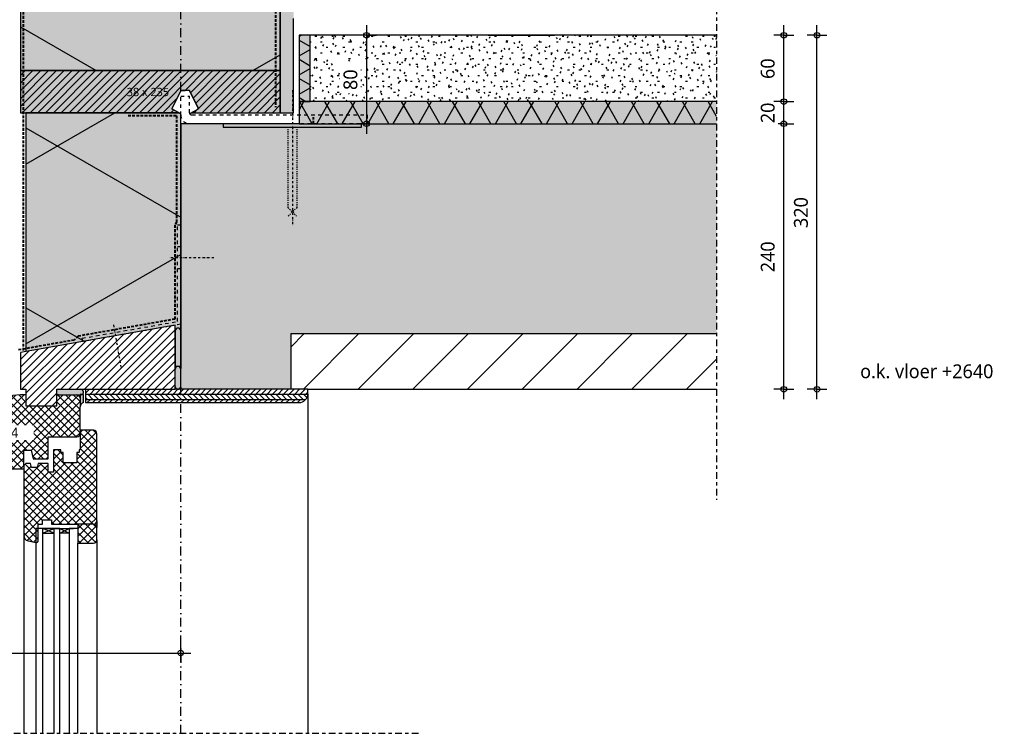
# Model space of a CAD drawing. Header units: millimetres. Extents: x -435 to 27166, y -19117 to 26500.
# Drawn here: x 7851 to 8731, y 10073 to 10719 of the extents above; entities that cross this region are included whole.
import ezdxf

# ---------------------------------------------------------------- set-up
doc = ezdxf.new("R2010")
doc.units = ezdxf.units.MM
for name, pattern in [('Dash', [6.35, 3.175, -3.175]), ('MV_center', [15, 6, -3, 3, -3]), ('MV_hidden', [3.75, 2.5, -1.25]), ('MV_stramien', [16, 8, -4, 0, -4]), ('Streep 1_1', [2, 1, -1]), ('Streep-stip _ detail', [4, 2, -1, 0, -1])]:
    doc.linetypes.add(name, pattern=pattern)
for name, color, linetype, lineweight in [('A-ANNO-DIMS', 211, 'Continuous', 13), ('A-ANNO-DIMS-5', 211, 'Continuous', 13), ('A-ANNO-NOTE', 131, 'Continuous', 18), ('A-DETL', 90, 'Continuous', 13), ('A-DETL-GENF', 92, 'Continuous', 18), ('A-DETL-MEDM', 33, 'Continuous', 18), ('G-ANNO-TEXT', 231, 'Continuous', 13)]:
    doc.layers.add(name, color=color, linetype=linetype, lineweight=lineweight)
doc.styles.add('Segoe UI', font='segoeui.ttf', dxfattribs={"height": 7.5})
doc.styles.add('Segoe UI_2', font='segoeui.ttf', dxfattribs={"height": 9})
doc.styles.add('Segoe UI_3', font='segoeui.ttf', dxfattribs={"height": 12.5})
doc.dimstyles.new('2_5_mm_4', dxfattribs={"dimscale": 304.8, "dimtxt": 13.092049, "dimasz": 0.016404, "dimexe": 0.029528, "dimexo": 0.0625, "dimgap": 0.014764, "dimtad": 1, "dimdec": 0, "dimzin": 0, "dimdsep": 46, "dimtxsty": 'Segoe UI_3', "dimblk1": 'DOTBLANK', "dimblk2": 'DOTBLANK', "dimsah": 1, "dimcen": 0.09, "dimdle": 0.029528, "dimazin": 0, "dimtfac": 1, "dimtdec": 4, "dimtix": 1, "dimtmove": 0, "dimatfit": 3, "dimfxl": 0.029528, "dimfxlon": 1, "dimtvp": 1, "dimtfill": 1, "dimtolj": 1, "dimtzin": 0, "dimarcsym": 2})
pattern_1 = [(0, (0, 0), (0, 5), [50, 0]), (45, (0, 0), (5.0006592, 0), [7.071, -7.071]), (315, (0, 0), (5.0006592, 0), [7.071, -7.071])]
pattern_2 = [(45, (0, 0), (-3.535534, 3.535534), []), (135, (0, 0), (-3.535534, -3.535534), [])]

# ---------------------------------------------------------------- blocks, each defined once
blk = doc.blocks.new('42 isolatie - Type 1-3763633-Details Appartement')
at = {"layer": 'A-DETL-GENF'}
blk.add_hatch(color=256, dxfattribs=at).paths.add_polyline_path([(0.28, -235.8), (819.28, -235.8), (819.28, -0.8), (0.28, -0.8), (0.28, -59.58)])
at = {"layer": 'A-DETL-GENF', "lineweight": 13}
h = blk.add_hatch(dxfattribs=at)
h.set_pattern_fill('FP_111', color=256, style=0, pattern_type=2)
h.set_pattern_definition([(300, (-1986.72, -235.79), (-203.516, -117.5), []), (240, (-1986.72, -235.79), (-203.516, 117.5), [])])
h.paths.add_polyline_path([(0.28, -235.8), (819.28, -235.8), (819.28, -0.8), (0.28, -0.8), (0.28, -59.58)])
at = {"layer": 'A-DETL-GENF'}
for p, q in [((819.28, -0.8), (0.28, -0.8)), ((0.28, -0.8), (0.28, -235.8)), ((819.28, -0.8), (0.28, -0.8)), ((0.28, -235.8), (819.28, -235.8)), ((0.28, -235.8), (130.42, -235.8))]:
    blk.add_line(p, q, dxfattribs=at)
blk = doc.blocks.new('42 isolatie - Type 1-3765700-Details Appartement')
at = {"layer": 'A-DETL-GENF'}
blk.add_hatch(color=256, dxfattribs=at).paths.add_polyline_path([(0.28, -138.3), (0.28, -140.8), (228.53, -140.8), (229.51, -139.08), (229.51, -0.8), (13.6, -0.8), (37.4, -135.8), (0.28, -135.8), (0.28, -138.3)])
at = {"layer": 'A-DETL-GENF', "lineweight": 13}
h = blk.add_hatch(dxfattribs=at)
h.set_pattern_fill('FP_80', color=256, style=0, pattern_type=2)
h.set_pattern_definition([(300, (-857.8, -704), (-121.936, -70.4), []), (240, (-857.8, -704), (-121.936, 70.4), [])])
h.paths.add_polyline_path([(0.28, -138.3), (0.28, -140.8), (228.53, -140.8), (229.51, -139.08), (229.51, -0.8), (13.6, -0.8), (37.4, -135.8), (0.28, -135.8), (0.28, -138.3)])
at = {"layer": 'A-DETL-GENF'}
for p, q in [((229.51, -0.8), (13.6, -0.8)), ((229.51, -0.8), (13.6, -0.8)), ((229.51, -139.08), (229.51, -0.8)), ((0.28, -135.8), (0.28, -140.8)), ((0.28, -135.8), (0.28, -140.8)), ((0.28, -140.8), (219.51, -140.8)), ((219.51, -140.8), (228.53, -140.8)), ((219.51, -140.8), (228.53, -140.8))]:
    blk.add_line(p, q, dxfattribs=at)
blk = doc.blocks.new('00 hout_rechthoekig_sls - SLS 38x235-V93-Details Appartement')
at = {"layer": 'A-DETL-GENF', "lineweight": 13}
blk.add_hatch(color=256, dxfattribs=at).paths.add_polyline_path([(235, 38), (91.72, 38), (98, 34.39), (90, 17.99), (82, 17.99), (74, 34.39), (80.28, 38), (0, 38), (0, 0), (235, 0)])
at = {"layer": 'A-DETL-MEDM', "lineweight": 13}
h = blk.add_hatch(dxfattribs=at)
h.set_pattern_fill('FP_113', color=256, style=0, pattern_type=2)
h.set_pattern_definition([(225, (8086.559, 10672.338), (3.5355339, -3.5355339), [])])
h.paths.add_polyline_path([(235, 38), (91.72, 38), (98, 34.39), (90, 17.99), (82, 17.99), (74, 34.39), (80.28, 38), (0, 38), (0, 0), (235, 0)])
at = {"layer": 'A-DETL-MEDM'}
for p, q in [((80.28, 38), (0, 38)), ((0, 38), (0, 0)), ((80.28, 38), (0, 38)), ((235, 38), (91.72, 38)), ((235, 38), (91.72, 38)), ((235, 0), (235, 38)), ((235, 0), (235, 38)), ((235, 0), (235, 38)), ((0, 0), (235, 0))]:
    blk.add_line(p, q, dxfattribs=at)
blk = doc.blocks.new('42 isolatie - Type 1-3766377-Details Appartement')
at = {"layer": 'A-DETL-GENF'}
blk.add_hatch(color=256, dxfattribs=at).paths.add_polyline_path([(45.79, -0.8), (45.79, -20.8), (423.39, -20.8), (423.39, -0.8), (379.4, -0.8)])
at = {"layer": 'A-DETL-GENF', "lineweight": 13}
h = blk.add_hatch(dxfattribs=at)
h.set_pattern_fill('FP_79', color=256, style=0, pattern_type=2)
h.set_pattern_definition([(300, (-2355.522, -120.812), (-17.32051, -10), []), (240, (-2355.522, -120.812), (-17.32051, 10), [])])
h.paths.add_polyline_path([(45.79, -0.8), (45.79, -20.8), (423.39, -20.8), (423.39, -0.8), (379.4, -0.8)])
at = {"layer": 'A-DETL-GENF'}
for p, q in [((423.39, -0.8), (45.79, -0.8)), ((423.39, -0.8), (45.79, -0.8)), ((423.39, -20.8), (423.39, -0.8)), ((423.39, -20.8), (423.39, -0.8)), ((45.79, -20.8), (413.39, -20.8)), ((45.79, -20.8), (413.39, -20.8)), ((413.39, -20.8), (423.39, -20.8))]:
    blk.add_line(p, q, dxfattribs=at)
blk = doc.blocks.new('42 isolatie - Type 1-V94-Details Appartement')
at = {"layer": 'A-DETL-GENF'}
blk.add_hatch(color=256, dxfattribs=at).paths.add_polyline_path([(0.28, -10.8), (60.28, -10.8), (60.28, -0.8), (0.28, -0.8)])
at = {"layer": 'A-DETL-GENF', "lineweight": 13}
h = blk.add_hatch(dxfattribs=at)
h.set_pattern_fill('FP_89', color=256, style=0, pattern_type=2)
h.set_pattern_definition([(300, (-2375.531, -120.812), (-12.99038, -7.5), []), (240, (-2375.531, -120.812), (-12.99038, 7.5), [])])
h.paths.add_polyline_path([(0.28, -10.8), (60.28, -10.8), (60.28, -0.8), (0.28, -0.8)])
at = {"layer": 'A-DETL-GENF'}
for p, q in [((60.28, -0.8), (0.28, -0.8)), ((0.28, -0.8), (0.28, -10.8)), ((60.28, -0.8), (0.28, -0.8)), ((0.28, -0.8), (0.28, -10.8)), ((60.28, -10.8), (60.28, -0.8)), ((60.28, -10.8), (60.28, -0.8)), ((0.28, -10.8), (60.28, -10.8)), ((0.28, -10.8), (60.28, -10.8))]:
    blk.add_line(p, q, dxfattribs=at)
blk = doc.blocks.new('20 HSB_vloeranker - 25x170 6x60-3186712-Details Appartement')
at = {"layer": 'A-DETL-GENF'}
for p, q in [((-16, 33.01), (-24, 16.61)), ((-16, 33.01), (-24, 16.61)), ((-8, 33.01), (-16, 33.01)), ((-16, 33.01), (-12, 33.01)), ((-8, 33.01), (-12, 33.01)), ((0, 16.61), (-8, 33.01)), ((-8, 33.01), (0, 16.61)), ((-24, 16.61), (-16, 12.01)), ((-16, 12.01), (-24, 16.61)), ((-8, 12.01), (0, 16.61)), ((-7.77, 12.14), (0, 16.61)), ((22.5, 3), (22.5, 0)), ((22.5, 0), (147.5, 0)), ((147.5, 0), (147.5, 3))]:
    blk.add_line(p, q, dxfattribs=at)
at = {"layer": 'A-DETL-GENF', "linetype": 'Dash'}
for p, q in [((-16, 11), (-16, 28)), ((-16, 28), (-7.96, 28)), ((-7.96, 13), (-7.96, 28)), ((-5.96, 11), (152.5, 11)), ((152.5, 11), (152.5, 3)), ((152.5, 3), (-8, 3))]:
    blk.add_line(p, q, dxfattribs=at)
at = {"layer": 'A-DETL-GENF', "linetype": 'Streep-stip _ detail', "lineweight": 13}
blk.add_line((85, 33.21), (85, -88.79), dxfattribs=at)
at = {"layer": 'A-DETL-GENF', "linetype": 'Streep 1_1', "lineweight": 13}
for p, q in [((81, -1.79), (81, -72.79)), ((89, -1.79), (89, -72.79)), ((89, -72.79), (81, -80.79)), ((81, -72.79), (89, -80.79))]:
    blk.add_line(p, q, dxfattribs=at)
at = {"layer": 'A-DETL-GENF', "linetype": 'Dash'}
for centre, radius in [((-8, 11), 8), ((-5.96, 13), 2)]:
    blk.add_arc(centre, radius, 180, 270, dxfattribs=at)
blk = doc.blocks.new('31 driedubbel_glas - HR___-V90-Details Appartement')
at = {"layer": 'A-DETL-GENF', "lineweight": 13}
for p, q in [((265, 0), (79.76, 0)), ((265, -21.5), (265, 0)), ((265, -6), (79.76, -6)), ((261, -6), (261, -16.5)), ((261, -16.5), (265, -6)), ((261, -6), (265, -16.5)), ((79.76, -16.5), (265, -16.5)), ((79.76, -21.5), (265, -21.5)), ((265, -21.5), (261, -30)), ((261, -21.5), (265, -30)), ((261, -30), (261, -21.5)), ((265, -21.5), (265, -30)), ((265, -30), (79.76, -30)), ((265, -30), (261, -30)), ((265, -37.93), (265, -30)), ((79.76, -38), (251.92, -38))]:
    blk.add_line(p, q, dxfattribs=at)
blk = doc.blocks.new('30_L-anker schuin - 90x90-4466865-Details Appartement')
at = {"layer": 'A-DETL-GENF', "linetype": 'Streep-stip _ detail', "lineweight": 13}
for p, q in [((60.82, 0.57), (53.88, 39.96)), ((-30, -60), (10, -60))]:
    blk.add_line(p, q, dxfattribs=at)
at = {"layer": 'A-DETL-GENF', "linetype": 'Dash'}
for p, q in [((0, 0), (88.63, 15.63)), ((89.15, 12.67), (3, -2.52)), ((88.63, 15.63), (89.15, 12.67)), ((0, -90), (0, 0)), ((3, -2.52), (3, -90)), ((3, -90), (0, -90))]:
    blk.add_line(p, q, dxfattribs=at)
at = {"layer": 'A-DETL-GENF'}
for p, q in [((0, -50), (3, -50)), ((0, -70), (3, -70))]:
    blk.add_line(p, q, dxfattribs=at)
blk = doc.blocks.new('NLRS_00_DI_maskeer - Type 1-4234977-Details Appartement')
at = {"layer": 'A-DETL-GENF', "linetype": 'MV_center'}
blk.add_line((-100, 0), (435, 0), dxfattribs=at)
blk = doc.blocks.new('NLRS_00_DI_maskeer - Type 1-4234979-Details Appartement')
at = {"layer": 'A-DETL-GENF', "linetype": 'MV_center'}
blk.add_line((-100, 0), (825, 0), dxfattribs=at)
blk = doc.blocks.new('DIMBLOCK407-Details Appartement')
at = {"layer": 'A-ANNO-DIMS-5'}
for p, q in [((8541.94, 10624.34), (8532.94, 10624.34)), ((8541.94, 10375.34), (8541.94, 10624.34)), ((8541.94, 10624.34), (8550.94, 10624.34)), ((8541.94, 10384.34), (8532.94, 10384.34)), ((8541.94, 10384.34), (8550.94, 10384.34))]:
    blk.add_line(p, q, dxfattribs=at)
for centre in [(8541.94, 10624.34), (8541.94, 10384.34)]:
    blk.add_circle(centre, 2.5, dxfattribs=at)
at = {"layer": 'A-ANNO-DIMS-5', "color": 0, "insert": (8521.13, 10490.06), "char_height": 12.5, "width": 34.2774, "attachment_point": 1, "rotation": 90, "line_spacing_factor": 1.142579, "style": 'Segoe UI_3', "bg_fill": 3, "box_fill_scale": 1.25, "bg_fill_color": 9, "bg_fill_true_color": 13158600, "bg_fill_transparency": 0}
blk.add_mtext('240', dxfattribs=at)
blk = doc.blocks.new('_DotBlank')
at = {"color": 0, "linetype": 'ByBlock', "lineweight": -2}
blk.add_line((-0.5, 0), (-1, 0), dxfattribs=at)
blk.add_circle((0, 0), 0.5, dxfattribs=at)
blk = doc.blocks.new('DIMBLOCK408-Details Appartement')
at = {"layer": 'A-ANNO-DIMS-5'}
for p, q in [((8541.94, 10644.34), (8532.94, 10644.34)), ((8541.94, 10624.34), (8541.94, 10644.34)), ((8541.94, 10644.34), (8550.94, 10644.34)), ((8541.94, 10624.34), (8532.94, 10624.34)), ((8541.94, 10624.34), (8550.94, 10624.34))]:
    blk.add_line(p, q, dxfattribs=at)
for centre in [(8541.94, 10644.34), (8541.94, 10624.34)]:
    blk.add_circle(centre, 2.5, dxfattribs=at)
at = {"layer": 'A-ANNO-DIMS-5', "color": 0, "insert": (8521.13, 10624.82), "char_height": 12.5, "width": 22.8516, "attachment_point": 1, "rotation": 90, "line_spacing_factor": 1.142579, "style": 'Segoe UI_3', "bg_fill": 3, "box_fill_scale": 1.25, "bg_fill_color": 9, "bg_fill_true_color": 13158600, "bg_fill_transparency": 0}
blk.add_mtext('20', dxfattribs=at)
blk = doc.blocks.new('DIMBLOCK409-Details Appartement')
at = {"layer": 'A-ANNO-DIMS-5'}
for p, q in [((8541.94, 10644.34), (8541.94, 10713.34)), ((8541.94, 10704.34), (8532.94, 10704.34)), ((8541.94, 10704.34), (8550.94, 10704.34)), ((8541.94, 10644.34), (8532.94, 10644.34)), ((8541.94, 10644.34), (8550.94, 10644.34))]:
    blk.add_line(p, q, dxfattribs=at)
for centre in [(8541.94, 10704.34), (8541.94, 10644.34)]:
    blk.add_circle(centre, 2.5, dxfattribs=at)
at = {"layer": 'A-ANNO-DIMS-5', "color": 0, "insert": (8521.13, 10664.82), "char_height": 12.5, "width": 22.8516, "attachment_point": 1, "rotation": 90, "line_spacing_factor": 1.142579, "style": 'Segoe UI_3', "bg_fill": 3, "box_fill_scale": 1.25, "bg_fill_color": 9, "bg_fill_true_color": 13158600, "bg_fill_transparency": 0}
blk.add_mtext('60', dxfattribs=at)
blk = doc.blocks.new('DIMBLOCK410-Details Appartement')
at = {"layer": 'A-ANNO-DIMS-5'}
for p, q in [((8571.94, 10375.34), (8571.94, 10713.34)), ((8571.94, 10704.34), (8562.94, 10704.34)), ((8571.94, 10704.34), (8580.94, 10704.34)), ((8571.94, 10384.34), (8562.94, 10384.34)), ((8571.94, 10384.34), (8580.94, 10384.34))]:
    blk.add_line(p, q, dxfattribs=at)
for centre in [(8571.94, 10704.34), (8571.94, 10384.34)]:
    blk.add_circle(centre, 2.5, dxfattribs=at)
at = {"layer": 'A-ANNO-DIMS-5', "color": 0, "insert": (8551.13, 10530.06), "char_height": 12.5, "width": 34.2774, "attachment_point": 1, "rotation": 90, "line_spacing_factor": 1.142579, "style": 'Segoe UI_3', "bg_fill": 3, "box_fill_scale": 1.25, "bg_fill_color": 9, "bg_fill_true_color": 13158600, "bg_fill_transparency": 0}
blk.add_mtext('320', dxfattribs=at)
blk = doc.blocks.new('DIMBLOCK416-Details Appartement')
at = {"layer": 'A-ANNO-DIMS-5'}
for p, q in [((8164.58, 10713.34), (8164.58, 10615.34)), ((8164.58, 10704.34), (8155.58, 10704.34)), ((8164.58, 10704.34), (8173.58, 10704.34)), ((8164.58, 10624.34), (8155.58, 10624.34)), ((8164.58, 10624.34), (8173.58, 10624.34))]:
    blk.add_line(p, q, dxfattribs=at)
for centre in [(8164.58, 10704.34), (8164.58, 10624.34)]:
    blk.add_circle(centre, 2.5, dxfattribs=at)
at = {"layer": 'A-ANNO-DIMS-5', "color": 0, "insert": (8143.77, 10654.82), "char_height": 12.5, "width": 22.8516, "attachment_point": 1, "rotation": 90, "line_spacing_factor": 1.142579, "style": 'Segoe UI_3', "bg_fill": 3, "box_fill_scale": 1.25, "bg_fill_color": 9, "bg_fill_true_color": 13158600, "bg_fill_transparency": 0}
blk.add_mtext('80', dxfattribs=at)
blk = doc.blocks.new('DIMBLOCK417-Details Appartement')
at = {"layer": 'A-ANNO-DIMS-5'}
for p, q in [((7386.56, 10145.95), (7386.56, 10154.95)), ((7996.56, 10145.95), (7996.56, 10154.95)), ((7377.56, 10145.95), (8005.56, 10145.95)), ((7386.56, 10145.95), (7386.56, 10136.95)), ((7996.56, 10145.95), (7996.56, 10136.95))]:
    blk.add_line(p, q, dxfattribs=at)
for centre in [(7386.56, 10145.95), (7996.56, 10145.95)]:
    blk.add_circle(centre, 2.5, dxfattribs=at)
at = {"layer": 'A-ANNO-DIMS-5', "color": 0, "insert": (7677.28, 10166.76), "char_height": 12.5, "width": 34.2774, "attachment_point": 1, "line_spacing_factor": 1.142579, "style": 'Segoe UI_3', "bg_fill": 3, "box_fill_scale": 1.25, "bg_fill_color": 9, "bg_fill_true_color": 13158600, "bg_fill_transparency": 0}
blk.add_mtext('610', dxfattribs=at)

msp = doc.modelspace()

# ---------------------------------------------------------------- hatches: boundary and pattern name
at = {"layer": 'A-DETL-GENF', "lineweight": 13}
h = msp.add_hatch(dxfattribs=at)
h.set_pattern_fill('FP_11', color=254, style=0, pattern_type=2)
h.set_pattern_definition(pattern_1)
h.paths.add_polyline_path([(8098.56, 10634.34), (8098.56, 11529.34), (8086.56, 11529.34), (8086.56, 10634.34)])
h = msp.add_hatch(dxfattribs=at)
h.set_pattern_fill('FP_17', color=254, style=0, pattern_type=2)
h.set_pattern_definition([(0, (0, 0), (20.32, 5.08), [1.676, -13.564, 1.676, -13.564, -81.28]), (0, (0, 0), (20.32, 5.08), [-30.48, 1.676, -28.804, 1.676, -13.564, -35.56]), (0, (0, 0), (20.32, 5.08), [-76.2, 1.676, -8.484, 1.676, -23.724]), (120, (7.62, 2.54), (-14.559409, 15.0576362), [1.676, -13.564, 1.676, -13.564, -81.28]), (120, (7.62, 2.54), (-14.559409, 15.0576362), [-30.48, 1.676, -28.804, 1.676, -13.564, -35.56]), (120, (7.62, 2.54), (-14.559409, 15.0576362), [-76.2, 1.676, -8.484, 1.676, -23.724]), (240, (10.16, 12.7), (-5.760591, -20.1376362), [1.676, -13.564, 1.676, -13.564, -81.28]), (240, (10.16, 12.7), (-5.760591, -20.1376362), [-30.48, 1.676, -28.804, 1.676, -13.564, -35.56]), (240, (10.16, 12.7), (-5.760591, -20.1376362), [-76.2, 1.676, -8.484, 1.676, -23.724])])
h.paths.add_polyline_path([(8147.54, 10644.34), (8481.16, 10644.34), (8481.16, 10704.34), (8113.56, 10704.34), (8113.56, 10644.34)])
at = {"layer": 'A-DETL-GENF'}
for color, points in [(9, [(7996.56, 10384.34), (8096.06, 10384.34), (8096.06, 10434.34), (8481.16, 10434.34), (8481.16, 10624.34), (7996.56, 10624.34), (7996.56, 10385.83)]), (7, [(7994.06, 10384.34), (7994.63, 10384.41), (7995.17, 10384.6), (7995.65, 10384.92), (7996.05, 10385.33), (7996.35, 10385.83), (7996.52, 10386.38), (7996.56, 10386.95), (7996.52, 10403.07), (7996.35, 10403.62), (7996.05, 10404.11), (7995.65, 10404.53), (7995.17, 10404.84), (7994.63, 10405.04), (7994.06, 10405.1), (7993.49, 10405.04), (7992.95, 10404.84), (7992.46, 10404.53), (7992.06, 10404.11), (7991.77, 10403.62), (7991.6, 10403.07), (7991.56, 10402.49), (7991.6, 10386.38), (7991.77, 10385.83), (7992.06, 10385.33), (7992.46, 10384.92), (7992.95, 10384.6), (7993.49, 10384.41)]), (7, [(7886.06, 10379.34), (7905.56, 10379.34), (7905.56, 10379.47), (7906.81, 10379.47), (7907.31, 10379.67), (7907.83, 10380.07), (7908.22, 10380.59), (7908.47, 10381.19), (7908.56, 10381.84), (7908.47, 10382.49), (7908.22, 10383.09), (7907.83, 10383.61), (7907.31, 10384), (7906.71, 10384.25), (7905.66, 10384.34), (7886.06, 10384.34), (7885.41, 10384.25), (7884.81, 10384), (7884.61, 10383.79), (7884.61, 10379.83), (7884.81, 10379.67), (7885.41, 10379.42)]), (1, [(7905.56, 10368.47), (7905.66, 10369.34), (7905.94, 10370.17), (7906.4, 10370.91), (7907.01, 10371.55), (7907.74, 10372.03), (7908.56, 10372.34), (7908.56, 10379.47), (7905.56, 10379.47)])]:
    msp.add_hatch(color=color, dxfattribs=at).paths.add_polyline_path(points)
at = {"layer": 'A-DETL-GENF', "lineweight": 13}
h = msp.add_hatch(dxfattribs=at)
h.set_pattern_fill('FP_33', color=250, style=0, pattern_type=2)
h.set_pattern_definition([(45, (0, 0), (-3.535534, 3.535534), [])])
h.paths.add_polyline_path([(7856.56, 10369.34), (7884.61, 10369.34), (7884.61, 10384.34), (7991.56, 10384.34), (7991.56, 10442.23), (7851.52, 10417.53), (7851.52, 10384.34), (7856.56, 10384.34)])
h = msp.add_hatch(dxfattribs=at)
h.set_pattern_fill('FP_78', color=250, style=0, pattern_type=2)
h.set_pattern_definition([(45, (0, 0), (-24.74874, 24.74874), [])])
h.paths.add_polyline_path([(8103.56, 10384.34), (8481.16, 10384.34), (8481.16, 10434.34), (8096.06, 10434.34), (8096.06, 10384.34)])
h = msp.add_hatch(dxfattribs=at)
h.set_pattern_fill('FP_21', color=251, style=0, pattern_type=2)
h.set_pattern_definition([(45, (0, 0), (-10.606602, 10.606602), []), (135, (0, 0), (-10.606602, -10.606602), [])])
h.paths.add_polyline_path([(7996.56, 10402.6), (7996.52, 10405.1), (7994.06, 10405.1), (7994.71, 10405.02), (7995.45, 10404.66), (7995.83, 10404.37), (7996.35, 10403.62), (7996.52, 10403.07), (7996.54, 10402.74)])
h.paths.add_polyline_path([(7991.56, 10402.6), (7991.7, 10403.4), (7991.89, 10403.85), (7992.46, 10404.53), (7992.95, 10404.84), (7993.49, 10405.04), (7994.06, 10405.1), (7991.56, 10405.1), (7991.56, 10403.07)])
h = msp.add_hatch(dxfattribs=at)
h.set_pattern_fill('FP_11', color=254, style=0, pattern_type=2)
h.set_pattern_definition(pattern_1)
h.paths.add_polyline_path([(7910.56, 10372.34), (8103.56, 10372.34), (8105.63, 10372.61), (8107.56, 10373.41), (8109.22, 10374.68), (8110.49, 10376.34), (8111.29, 10378.27), (8111.56, 10380.34), (8111.56, 10384.34), (7910.56, 10384.34)])
h = msp.add_hatch(dxfattribs=at)
h.set_pattern_fill('FP_20', color=250, style=0, pattern_type=2)
h.set_pattern_definition(pattern_2)
h.paths.add_polyline_path([(7854.56, 10312.34), (7854.56, 10329.34), (7861.25, 10329.34), (7863.25, 10321.34), (7876.56, 10321.34), (7876.56, 10341.34), (7902.56, 10341.34), (7903.34, 10341.44), (7904.06, 10341.74), (7904.68, 10342.22), (7905.16, 10342.84), (7905.46, 10343.56), (7905.56, 10344.34), (7905.56, 10376.34), (7905.46, 10377.12), (7905.16, 10377.84), (7904.68, 10378.46), (7904.06, 10378.94), (7903.34, 10379.24), (7902.56, 10379.34), (7884.61, 10379.34), (7884.61, 10369.34), (7856.56, 10369.34), (7856.56, 10379.34), (7851.56, 10379.34), (7794.56, 10374.6), (7793.8, 10374.46), (7793.1, 10374.14), (7792.5, 10373.66), (7792.02, 10373.06), (7791.7, 10372.36), (7791.56, 10371.6), (7791.56, 10315.34), (7791.75, 10314.36), (7791.96, 10313.84), (7792.44, 10313.22), (7793.06, 10312.74), (7793.78, 10312.44), (7794.56, 10312.34), (7798.6, 10312.37), (7798.83, 10312.46), (7799.03, 10312.6), (7799.19, 10312.78), (7799.3, 10313), (7801.24, 10318.34), (7808.38, 10318.34), (7810.43, 10312.78), (7810.59, 10312.6), (7810.79, 10312.46), (7811.02, 10312.37), (7811.26, 10312.34)])
h = msp.add_hatch(dxfattribs=at)
h.set_pattern_fill('FP_20', color=250, style=0, pattern_type=2)
h.set_pattern_definition(pattern_2)
h.paths.add_polyline_path([(7866.11, 10245.71), (7866.49, 10245.77), (7866.84, 10245.93), (7867.14, 10246.17), (7867.37, 10246.47), (7867.51, 10246.83), (7867.56, 10247.21), (7867.56, 10262.34), (7871.56, 10262.34), (7871.56, 10266.34), (7879.56, 10266.34), (7879.56, 10262.34), (7917.56, 10262.34), (7918.34, 10262.44), (7919.06, 10262.74), (7919.68, 10263.22), (7920.16, 10263.84), (7920.46, 10264.56), (7920.56, 10265.34), (7920.56, 10344.34), (7920.46, 10345.11), (7920.16, 10345.84), (7919.68, 10346.46), (7919.06, 10346.94), (7918.34, 10347.24), (7917.56, 10347.34), (7905.56, 10347.34), (7905.56, 10329.63), (7904.56, 10329.63), (7904.56, 10327.13), (7902.56, 10327.13), (7902.56, 10317.83), (7890.26, 10317.83), (7890.26, 10327.13), (7888.26, 10327.13), (7888.26, 10329.63), (7881.56, 10329.63), (7881.56, 10309.34), (7876.56, 10309.34), (7876.56, 10317.34), (7867.56, 10317.34), (7866.63, 10313.77), (7861.63, 10313.77), (7860.69, 10317.34), (7857.56, 10317.34), (7856.78, 10317.24), (7856.06, 10316.94), (7855.44, 10316.46), (7854.96, 10315.84), (7854.66, 10315.11), (7854.56, 10314.34), (7854.56, 10252.23), (7854.69, 10251.12), (7855.06, 10250.05), (7855.66, 10249.1), (7856.46, 10248.31), (7857.41, 10247.72), (7858.48, 10247.35), (7865.73, 10245.74)])
h = msp.add_hatch(dxfattribs=at)
h.set_pattern_fill('FP_20', color=250, style=0, pattern_type=2)
h.set_pattern_definition(pattern_2)
h.paths.add_polyline_path([(7917.56, 10245.34), (7918.34, 10245.44), (7919.06, 10245.74), (7919.68, 10246.22), (7920.16, 10246.84), (7920.46, 10247.56), (7920.56, 10248.34), (7920.56, 10259.34), (7920.46, 10260.11), (7920.16, 10260.84), (7919.68, 10261.46), (7919.06, 10261.94), (7918.34, 10262.24), (7917.56, 10262.34), (7903.56, 10262.34), (7903.56, 10245.34), (7910.34, 10245.34)])

# ---------------------------------------------------------------- linework, layer by layer
at = {"layer": 'A-DETL', "linetype": 'MV_stramien', "lineweight": 18}
for p, q in [((7996.56, 10654.35), (7996.56, 11962.35)), ((7996.56, 10403.07), (7996.56, 10633.35)), ((7996.56, 10073.18), (7996.56, 10386.38))]:
    msp.add_line(p, q, dxfattribs=at)
at = {"layer": 'A-DETL', "linetype": 'MV_hidden', "lineweight": 25}
for p, q in [((7854.06, 11498.05), (7854.06, 10417.98)), ((8082.21, 11491.34), (8082.21, 10639.34)), ((7992.66, 10631.59), (7947.66, 10631.59)), ((7992.66, 10631.59), (7992.66, 10535.34)), ((8116.56, 10624.34), (8116.56, 10630.34)), ((7992.66, 10535.34), (7991.14, 10532.72)), ((7991.14, 10532.72), (7991.14, 10447.72)), ((7991.14, 10447.72), (7903.84, 10432.32)), ((7900.33, 10428.82), (7849.91, 10419.92)), ((7903.84, 10432.32), (7900.33, 10428.82))]:
    msp.add_line(p, q, dxfattribs=at)
at = {"layer": 'A-DETL', "lineweight": 18}
for p, q in [((8086.56, 11491.34), (8086.56, 10634.34)), ((8098.56, 10634.34), (8098.56, 10719.34)), ((8481.16, 10704.34), (8113.56, 10704.34)), ((8274.58, 10704.34), (8334.58, 10704.34)), ((8086.56, 10634.34), (8098.56, 10634.34)), ((8103.56, 10624.34), (7996.56, 10624.34)), ((7996.56, 10624.34), (7996.56, 10403.07)), ((7991.56, 10442.23), (7851.52, 10417.53)), ((7991.56, 10384.34), (7991.56, 10442.23)), ((7991.56, 10437.18), (7991.56, 10402.6)), ((7996.56, 10402.6), (7996.56, 10437.18)), ((8096.06, 10434.34), (8096.06, 10384.34)), ((8481.16, 10434.34), (8096.06, 10434.34)), ((7851.52, 10417.53), (7851.52, 10384.34)), ((7851.52, 10384.34), (7856.56, 10384.34)), ((7856.56, 10384.34), (7856.56, 10369.34)), ((7884.61, 10369.34), (7884.61, 10384.34)), ((7884.61, 10384.34), (7991.56, 10384.34)), ((7996.56, 10386.38), (7996.56, 10384.34)), ((8111.56, 10384.34), (8481.16, 10384.34)), ((8274.58, 10384.34), (8334.58, 10384.34)), ((7851.56, 10379.34), (7794.56, 10374.6)), ((7856.56, 10379.34), (7851.56, 10379.34)), ((7886.06, 10379.34), (7884.61, 10379.34)), ((7886.06, 10379.34), (7905.58, 10379.34)), ((7908.56, 10379.47), (7905.56, 10379.47)), ((7905.56, 10379.47), (7905.56, 10368.47)), ((7908.56, 10372.34), (7908.56, 10379.47)), ((7856.56, 10369.34), (7884.61, 10369.34)), ((7905.56, 10347.34), (7905.56, 10368.47)), ((7876.56, 10321.34), (7876.56, 10341.34)), ((7876.56, 10341.34), (7902.56, 10341.34)), ((7905.56, 10347.34), (7905.56, 10329.63)), ((7917.56, 10347.34), (7905.56, 10347.34)), ((7920.56, 10265.34), (7920.56, 10344.34)), ((7854.56, 10314.34), (7854.56, 10329.34)), ((7854.56, 10329.34), (7861.25, 10329.34)), ((7861.25, 10329.34), (7863.25, 10321.34)), ((7888.26, 10329.63), (7881.56, 10329.63)), ((7881.56, 10329.63), (7881.56, 10309.34)), ((7888.26, 10327.13), (7888.26, 10329.63)), ((7890.26, 10327.13), (7888.26, 10327.13)), ((7890.26, 10317.83), (7890.26, 10327.13)), ((7904.56, 10327.13), (7902.56, 10327.13)), ((7902.56, 10327.13), (7902.56, 10317.83)), ((7905.56, 10329.63), (7904.56, 10329.63)), ((7904.56, 10329.63), (7904.56, 10327.13)), ((7854.56, 10314.34), (7854.56, 10252.23)), ((7860.69, 10317.34), (7857.56, 10317.34)), ((7861.63, 10313.77), (7860.69, 10317.34)), ((7866.63, 10313.77), (7861.63, 10313.77)), ((7863.25, 10321.34), (7876.56, 10321.34)), ((7867.56, 10317.34), (7866.63, 10313.77)), ((7876.56, 10317.34), (7867.56, 10317.34)), ((7876.56, 10309.34), (7876.56, 10317.34)), ((7902.56, 10317.83), (7890.26, 10317.83)), ((7811.26, 10312.34), (7854.56, 10312.34)), ((7881.56, 10309.34), (7876.56, 10309.34)), ((7867.56, 10247.21), (7867.56, 10262.34)), ((7867.56, 10262.34), (7871.56, 10262.34)), ((7871.56, 10262.34), (7871.56, 10266.34)), ((7871.56, 10266.34), (7879.56, 10266.34)), ((7879.56, 10266.34), (7879.56, 10262.34)), ((7879.56, 10262.34), (7903.56, 10262.34)), ((7903.56, 10262.34), (7903.56, 10245.34)), ((7917.56, 10262.34), (7903.56, 10262.34)), ((7920.56, 10248.34), (7920.56, 10259.34)), ((7858.48, 10247.35), (7865.73, 10245.74)), ((7903.56, 10245.34), (7917.56, 10245.34))]:
    msp.add_line(p, q, dxfattribs=at)
at = {"layer": 'A-DETL'}
for p, q in [((7996.56, 10386.95), (7996.56, 10402.49)), ((7910.56, 10384.34), (7910.56, 10372.34)), ((8111.56, 10384.34), (7991.56, 10384.34)), ((8111.56, 10380.34), (8111.56, 10384.34)), ((8111.56, 10380.34), (8111.56, 10073.18)), ((7910.56, 10372.34), (8103.56, 10372.34)), ((7920.56, 10265.34), (7920.56, 10259.34)), ((7854.56, 10252.23), (7854.56, 10073.18)), ((7871.56, 10258.42), (7899.56, 10258.42)), ((7920.56, 10248.34), (7920.56, 10073.18))]:
    msp.add_line(p, q, dxfattribs=at)
at = {"layer": 'A-DETL', "lineweight": 18}
for centre, radius, start, end in [((7994.06, 10437.18), 2.5, 0, 180), ((7994.06, 10402.6), 2.5, 0, 180), ((7886.06, 10381.84), 2.5, 90, 125.87695), ((7906.06, 10381.84), 2.5, 287.50651, 90), ((7886.06, 10381.84), 2.5, 234.12305, 270), ((7902.56, 10376.34), 3, 0, 89.93985), ((7909.56, 10368.47), 4, 104.47755, 180), ((7902.56, 10344.34), 3, 270, 0), ((7917.56, 10344.34), 3, 0, 90), ((7857.56, 10314.34), 3, 90, 180), ((7917.56, 10265.34), 3, 270, 0), ((7917.56, 10259.34), 3, 0, 90), ((7859.56, 10252.23), 5, 180, 257.5), ((7866.06, 10247.21), 1.5, 257.5, 0), ((7917.56, 10248.34), 3, 270, 0)]:
    msp.add_arc(centre, radius, start, end, dxfattribs=at)
at = {"layer": 'A-DETL'}
for centre, radius, start, end in [((7994.06, 10402.6), 2.51, 90.0974, 182.44199), ((7994.05, 10402.6), 2.51, 357.55795, 89.9026), ((7994.06, 10386.84), 2.51, 177.55795, 269.9026), ((7994.05, 10386.84), 2.51, 270.0974, 2.44205), ((8103.56, 10380.34), 8, 270, 0)]:
    msp.add_arc(centre, radius, start, end, dxfattribs=at)

# ---------------------------------------------------------------- block references
at = {"layer": 'A-DETL-GENF'}
for name, p, rotation in [('42 isolatie - Type 1-3763633-Details Appartement', (7850.76, 10672.06), 89.99999999999513), ('42 isolatie - Type 1-V94-Details Appartement', (8102.76, 10644.06), 90), ('42 isolatie - Type 1-3766377-Details Appartement', (8526.94, 10623.54), 180), ('42 isolatie - Type 1-3765700-Details Appartement', (7855.76, 10404.83), 89.99999999999513)]:
    msp.add_blockref(name, p, dxfattribs=dict(at, rotation=rotation))
at = {"layer": 'A-DETL-GENF', "linetype": 'MV_center'}
for name, p, rotation in [('NLRS_00_DI_maskeer - Type 1-4234977-Details Appartement', (8481.16, 10719.34), 270), ('NLRS_00_DI_maskeer - Type 1-4234979-Details Appartement', (8111.56, 10073.18), 180)]:
    msp.add_blockref(name, p, dxfattribs=dict(at, rotation=rotation))
at = {"layer": 'A-DETL-GENF', "linetype": 'Dash'}
msp.add_blockref('20 HSB_vloeranker - 25x170 6x60-3186712-Details Appartement', (8012.56, 10621.34), dxfattribs=at)
at = {"layer": 'A-DETL-GENF', "linetype": 'Dash', "rotation": 180}
msp.add_blockref('30_L-anker schuin - 90x90-4466865-Details Appartement', (7996.56, 10443.11), dxfattribs=at)
at = {"layer": 'A-DETL-GENF', "lineweight": 13, "rotation": 89.99999999999991}
msp.add_blockref('31 driedubbel_glas - HR___-V90-Details Appartement', (7865.63, 9993.42), dxfattribs=at)
at = {"layer": 'A-DETL-MEDM', "lineweight": 13, "rotation": 180}
msp.add_blockref('00 hout_rechthoekig_sls - SLS 38x235-V93-Details Appartement', (8086.56, 10672.34), dxfattribs=at)

# ---------------------------------------------------------------- texts
at = {"layer": 'A-ANNO-NOTE', "lineweight": 13, "insert": (7947.77, 10656.78), "char_height": 7.5, "width": 47.2996, "attachment_point": 1, "style": 'Segoe UI'}
msp.add_mtext('38 x 235', dxfattribs=at)
at = {"layer": 'G-ANNO-TEXT', "color": 7, "insert": (8610.98, 10406.86), "char_height": 12.5, "width": 150.7173, "attachment_point": 1, "style": 'Segoe UI_3'}
msp.add_mtext('o.k. vloer +2640', dxfattribs=at)

# ---------------------------------------------------------------- dimensions: what is measured, and where the dimension line sits
at = {"layer": 'A-ANNO-DIMS'}
dim = msp.add_linear_dim(base=(8541.94, 10624.34), p1=(8532.94, 10384.34), p2=(8532.94, 10624.34), angle=90, dimstyle='2_5_mm_4', override={"dimpost": '<>', "dimfxl": 240}, dxfattribs=at)
dim.commit()
dim.dimension.update_dxf_attribs({"geometry": 'DIMBLOCK407-Details Appartement', "text_midpoint": (8530.98, 10504.34)})

# ---------------------------------------------------------------- next in the draw order: texts
at = {"layer": 'G-ANNO-TEXT', "color": 7, "insert": (7809.93, 10349.61), "char_height": 9, "width": 51.308, "attachment_point": 1, "style": 'Segoe UI_2', "bg_fill": 3, "box_fill_scale": 1.25, "bg_fill_color": 9, "bg_fill_true_color": 13158600, "bg_fill_transparency": 0}
msp.add_mtext('67x114', dxfattribs=at)

# ---------------------------------------------------------------- next in the draw order: dimensions: what is measured, and where the dimension line sits
at = {"layer": 'A-ANNO-DIMS'}
for base, p1, p2, override, picture, middle in [((8164.58, 10624.34), (8173.58, 10704.34), (8173.58, 10624.34), {"dimpost": '<>', "dimfxl": 80}, 'DIMBLOCK416-Details Appartement', (8153.62, 10664.34)), ((8541.94, 10644.34), (8532.94, 10624.34), (8532.94, 10644.34), {"dimpost": '<>', "dimfxl": 20}, 'DIMBLOCK408-Details Appartement', (8530.98, 10634.34))]:
    dim = msp.add_linear_dim(base=base, p1=p1, p2=p2, angle=90, dimstyle='2_5_mm_4', override=override, dxfattribs=at)
    dim.commit()
    dim.dimension.update_dxf_attribs({"geometry": picture, "text_midpoint": middle})
dim = msp.add_linear_dim(base=(7996.56, 10145.95), p1=(7386.56, 10154.95), p2=(7996.56, 10154.95), dimstyle='2_5_mm_4', override={"dimpost": '<>', "dimfxl": 610}, dxfattribs=at)
dim.commit()
dim.dimension.update_dxf_attribs({"geometry": 'DIMBLOCK417-Details Appartement', "text_midpoint": (7691.56, 10156.95)})

# ---------------------------------------------------------------- next in the draw order: dimensions: what is measured, and where the dimension line sits
dim = msp.add_linear_dim(base=(8541.94, 10704.34), p1=(8532.94, 10644.34), p2=(8532.94, 10704.34), angle=90, dimstyle='2_5_mm_4', override={"dimpost": '<>', "dimfxl": 60}, dxfattribs=at)
dim.commit()
dim.dimension.update_dxf_attribs({"geometry": 'DIMBLOCK409-Details Appartement', "text_midpoint": (8530.98, 10674.34)})

# ---------------------------------------------------------------- next in the draw order: dimensions: what is measured, and where the dimension line sits
dim = msp.add_linear_dim(base=(8571.94, 10704.34), p1=(8562.94, 10384.34), p2=(8562.94, 10704.34), angle=90, dimstyle='2_5_mm_4', override={"dimpost": '<>', "dimfxl": 320}, dxfattribs=at)
dim.commit()
dim.dimension.update_dxf_attribs({"geometry": 'DIMBLOCK410-Details Appartement', "text_midpoint": (8560.98, 10544.34)})

doc.saveas('drawing.dxf')
